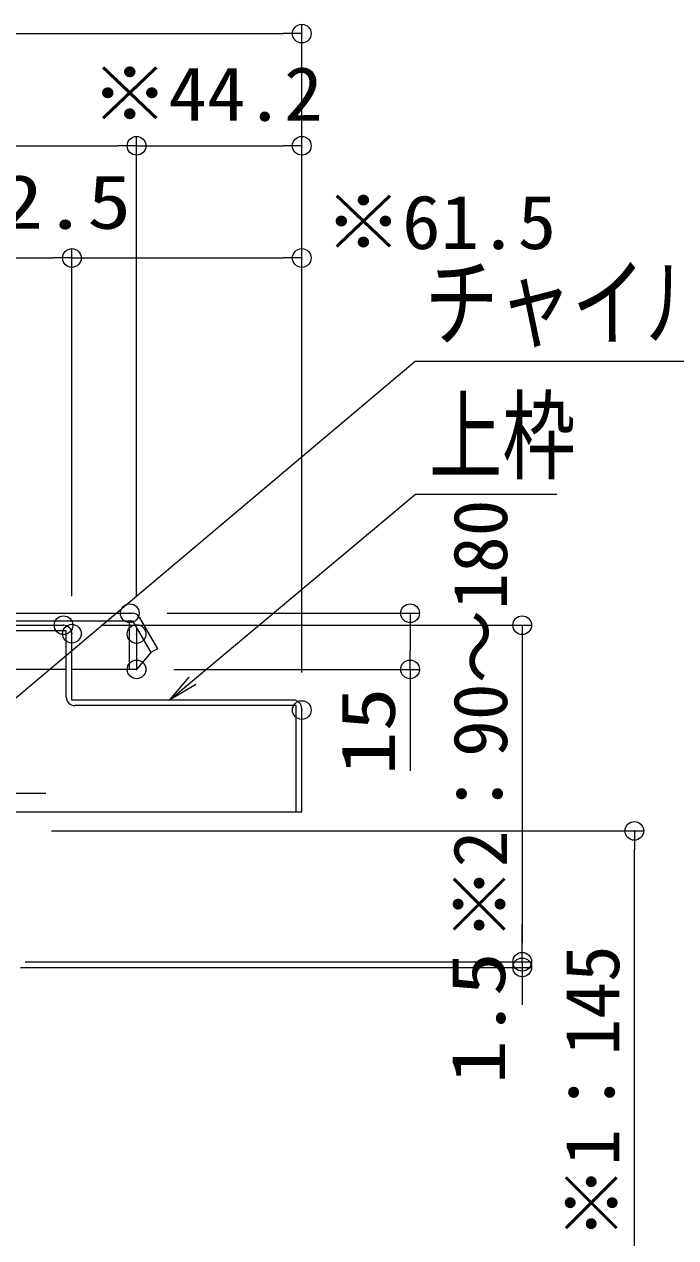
# Model space of a CAD drawing. Units: millimetres, scale not verified. Extents: x -2001 to 1999, y -1385 to 1385.
# Drawn here: x -980 to -805.7, y -413.9 to -89.4 of the extents above; entities that cross this region are included whole.
import ezdxf
from ezdxf.enums import TextEntityAlignment as Align

# ---------------------------------------------------------------- set-up
doc = ezdxf.new("R2010")
doc.units = ezdxf.units.MM
doc.header["$LTSCALE"] = 10
doc.header["$PDMODE"] = 32
doc.header["$PDSIZE"] = 5
doc.linetypes.add('CHAIN2', pattern=[12, 9, -1, 1, -1])
doc.linetypes.add('DASHED2', pattern=[3, 2, -1])
for name, color, linetype, lineweight in [('0-7_PARTS_SIN', 4, 'CHAIN2', 9), ('0-8_GRE_M', 3, 'Continuous', 9), ('0-F_0', 7, 'Continuous', 9), ('1-3_GRE_SSD', 134, 'DASHED2', 9), ('1-4_sunpou', 1, 'Continuous', 9), ('1-5_DEFPOINTS', 7, 'Continuous', 9), ('1-F_100', 3, 'Continuous', 9), ('2-A_6寸法', 1, 'Continuous', 9)]:
    doc.layers.add(name, color=color, linetype=linetype, lineweight=lineweight)
doc.styles.add('ＭＳ ゴシック', font='')
doc.styles.get('ＭＳ ゴシック').set_extended_font_data('MS Gothic')

# ---------------------------------------------------------------- blocks, each defined once
blk = doc.blocks.new('_ORIGIN')
at = {"layer": '0-F_0', "color": 1}
blk.add_line((0, 0), (-10, 0), dxfattribs=at)
blk.add_circle((0, 0), 5, dxfattribs=at)
blk = doc.blocks.new('MLeader25')
at = {"layer": '2-A_6寸法'}
for p, q in [((-872.43, -215.11), (-837.45, -215.11)), ((-941.07, -270.15), (-934.94, -265.02))]:
    blk.add_line(p, q, dxfattribs=at)
for points in [[(-934.94, -265.02), (-875.31, -215.11), (-872.43, -215.11)], [(-934.08, -266.04), (-941.07, -270.15), (-935.79, -264)]]:
    blk.add_lwpolyline(points, dxfattribs=at)
at = {"layer": '2-A_6寸法', "color": 2, "style": 'ＭＳ ゴシック', "width": 0.75}
blk.add_text('上枠', height=19.21, dxfattribs=at).set_placement((-871.71, -214.81), align=Align.BOTTOM_LEFT)
blk = doc.blocks.new('MLeader26')
at = {"layer": '2-A_6寸法'}
for p, q in [((-872.47, -179.54), (-725.45, -179.54)), ((-1003.2, -287.15), (-997.08, -282))]:
    blk.add_line(p, q, dxfattribs=at)
for points in [[(-997.08, -282), (-875.35, -179.54), (-872.47, -179.54)], [(-996.22, -283.02), (-1003.2, -287.15), (-997.94, -280.98)]]:
    blk.add_lwpolyline(points, dxfattribs=at)
at = {"layer": '2-A_6寸法', "color": 2, "style": 'ＭＳ ゴシック', "width": 0.75}
blk.add_text('チャイルドロック', height=19.21, dxfattribs=at).set_placement((-872.74, -179.24), align=Align.BOTTOM_LEFT)

msp = doc.modelspace()

# ---------------------------------------------------------------- linework, layer by layer
at = {"layer": '0-7_PARTS_SIN'}
msp.add_line((-974.19, -295.15), (-1014.57, -295.15), dxfattribs=at)
at = {"layer": '0-8_GRE_M'}
for p, q in [((-1687.9, -246.95), (-950.97, -246.95)), ((-1687.9, -248.95), (-950.97, -248.95)), ((-951.9, -248.95), (-951.9, -261.95)), ((-951.9, -248.95), (-951.9, -261.95)), ((-950.97, -248.95), (-946.06, -257.45)), ((-949.24, -247.95), (-944.33, -256.45)), ((-946.06, -257.45), (-949.9, -261.95)), ((-944.33, -256.45), (-946.06, -257.45)), ((-951.9, -261.95), (-967.2, -261.95)), ((-949.9, -261.95), (-951.9, -261.95))]:
    msp.add_line(p, q, dxfattribs=at)
msp.add_arc((-950.97, -248.95), 2, 30, 90, dxfattribs=at)
at = {"layer": '1-3_GRE_SSD'}
for p, q in [((-949.9, -250.8), (-949.9, -261.95)), ((-949.9, -250.95), (-949.9, -261.95)), ((-968.7, -261.95), (-1307.7, -261.95))]:
    msp.add_line(p, q, dxfattribs=at)
at = {"layer": '1-4_sunpou'}
for p, q in [((-905.7, -262.83), (-905.7, -89.44)), ((-1728.7, -91.94), (-910.7, -91.94)), ((-949.9, -242.5), (-949.9, -119.44)), ((-949.9, -242.5), (-949.9, -119.44)), ((-905.7, -262.83), (-905.7, -119.44)), ((-1684.9, -121.94), (-954.9, -121.94)), ((-944.9, -121.94), (-910.7, -121.94)), ((-984.7, -151.94), (-972.2, -151.94)), ((-967.2, -242.4), (-967.2, -149.44)), ((-967.2, -242.4), (-967.2, -149.44)), ((-962.2, -151.94), (-910.7, -151.94)), ((-905.7, -262.83), (-905.7, -149.44)), ((-941.72, -246.95), (-874.23, -246.95)), ((-959.45, -250.15), (-844.23, -250.15)), ((-876.73, -251.95), (-876.73, -256.95)), ((-846.73, -255.15), (-846.73, -335.15)), ((-939.9, -261.95), (-874.23, -261.95)), ((-876.73, -261.95), (-876.73, -289.1)), ((-972.7, -305.15), (-814.23, -305.15)), ((-816.73, -445.15), (-816.73, -310.15)), ((-846.73, -335.15), (-846.73, -330.15)), ((-979.7, -340.15), (-844.23, -340.15)), ((-979.7, -340.15), (-844.23, -340.15)), ((-846.73, -340.15), (-846.73, -341.65)), ((-980.93, -341.65), (-844.23, -341.65)), ((-846.73, -346.65), (-846.73, -351.65))]:
    msp.add_line(p, q, dxfattribs=at)
at = {"layer": '1-5_DEFPOINTS'}
for p in [(-905.7, -91.94), (-949.9, -121.94), (-905.7, -121.94), (-967.2, -151.94), (-905.7, -151.94), (-951.72, -246.95), (-876.73, -246.95), (-969.45, -250.15), (-967.2, -252.4), (-949.9, -252.5), (-949.9, -261.95), (-905.7, -272.83), (-905.7, -272.83), (-816.73, -305.15), (-846.73, -340.15), (-846.73, -341.65)]:
    msp.add_point(p, dxfattribs=at)
at = {"layer": '1-F_100'}
for p, q in [((-994.7, -250.15), (-969.45, -250.15)), ((-968.7, -251.65), (-988.2, -251.65)), ((-968.7, -269.4), (-968.7, -251.65)), ((-967.2, -270.15), (-967.2, -252.4)), ((-907.95, -270.15), (-967.2, -270.15)), ((-907.2, -271.65), (-966.45, -271.65)), ((-907.2, -300.15), (-907.2, -271.65)), ((-905.7, -300.15), (-905.7, -272.4)), ((-907.2, -300.15), (-988.2, -300.15)), ((-905.7, -300.15), (-907.2, -300.15))]:
    msp.add_line(p, q, dxfattribs=at)
for centre, start, end in [((-969.45, -252.4), 0, 90), ((-966.45, -269.4), 180, 270), ((-907.95, -272.4), 0, 90)]:
    msp.add_arc(centre, 2.25, start, end, dxfattribs=at)

# ---------------------------------------------------------------- block references
at = {"layer": '1-4_sunpou', "xscale": 0.5, "yscale": 0.5}
for p in [(-905.7, -91.94), (-949.9, -121.94), (-905.7, -121.94), (-967.2, -151.94), (-905.7, -151.94)]:
    msp.add_blockref('_ORIGIN', p, dxfattribs=at)
for p, rotation in [((-949.9, -121.94), 180), ((-967.2, -151.94), 180), ((-876.73, -246.95), 90), ((-846.73, -250.15), 90), ((-876.73, -261.95), 270), ((-816.73, -305.15), 90), ((-846.73, -340.15), 270), ((-846.73, -340.15), 270), ((-846.73, -341.65), 90)]:
    msp.add_blockref('_ORIGIN', p, dxfattribs=dict(at, rotation=rotation))
at = {"layer": '2-A_6寸法'}
for name in ['MLeader26', 'MLeader25']:
    msp.add_blockref(name, (0, 0), dxfattribs=at)

# ---------------------------------------------------------------- texts
at = {"layer": '1-4_sunpou', "color": 2, "style": 'ＭＳ ゴシック'}
for s, width, p in [('※44.2', 1.05, (-962.06, -119.58)), ('22.5', 1.2, (-998.45, -148.46)), ('※61.5', 1.05, (-899.56, -153.88))]:
    msp.add_text(s, height=14.44, dxfattribs=dict(at, width=width)).set_placement(p, align=Align.BOTTOM_LEFT)
for s, p in [('※2：90～180', (-846.45, -334.57)), ('※1：145', (-816.45, -414.42))]:
    msp.add_text(s, height=14.44, rotation=90, dxfattribs=at).set_placement(p, align=Align.BOTTOM_LEFT)
at = {"layer": '1-4_sunpou', "color": 2, "style": 'ＭＳ ゴシック', "width": 1.2}
for s, p in [('15', (-876.45, -290.31)), ('1.5', (-846.96, -372.9))]:
    msp.add_text(s, height=14.44, rotation=90, dxfattribs=at).set_placement(p, align=Align.BOTTOM_LEFT)

doc.saveas('drawing.dxf')
